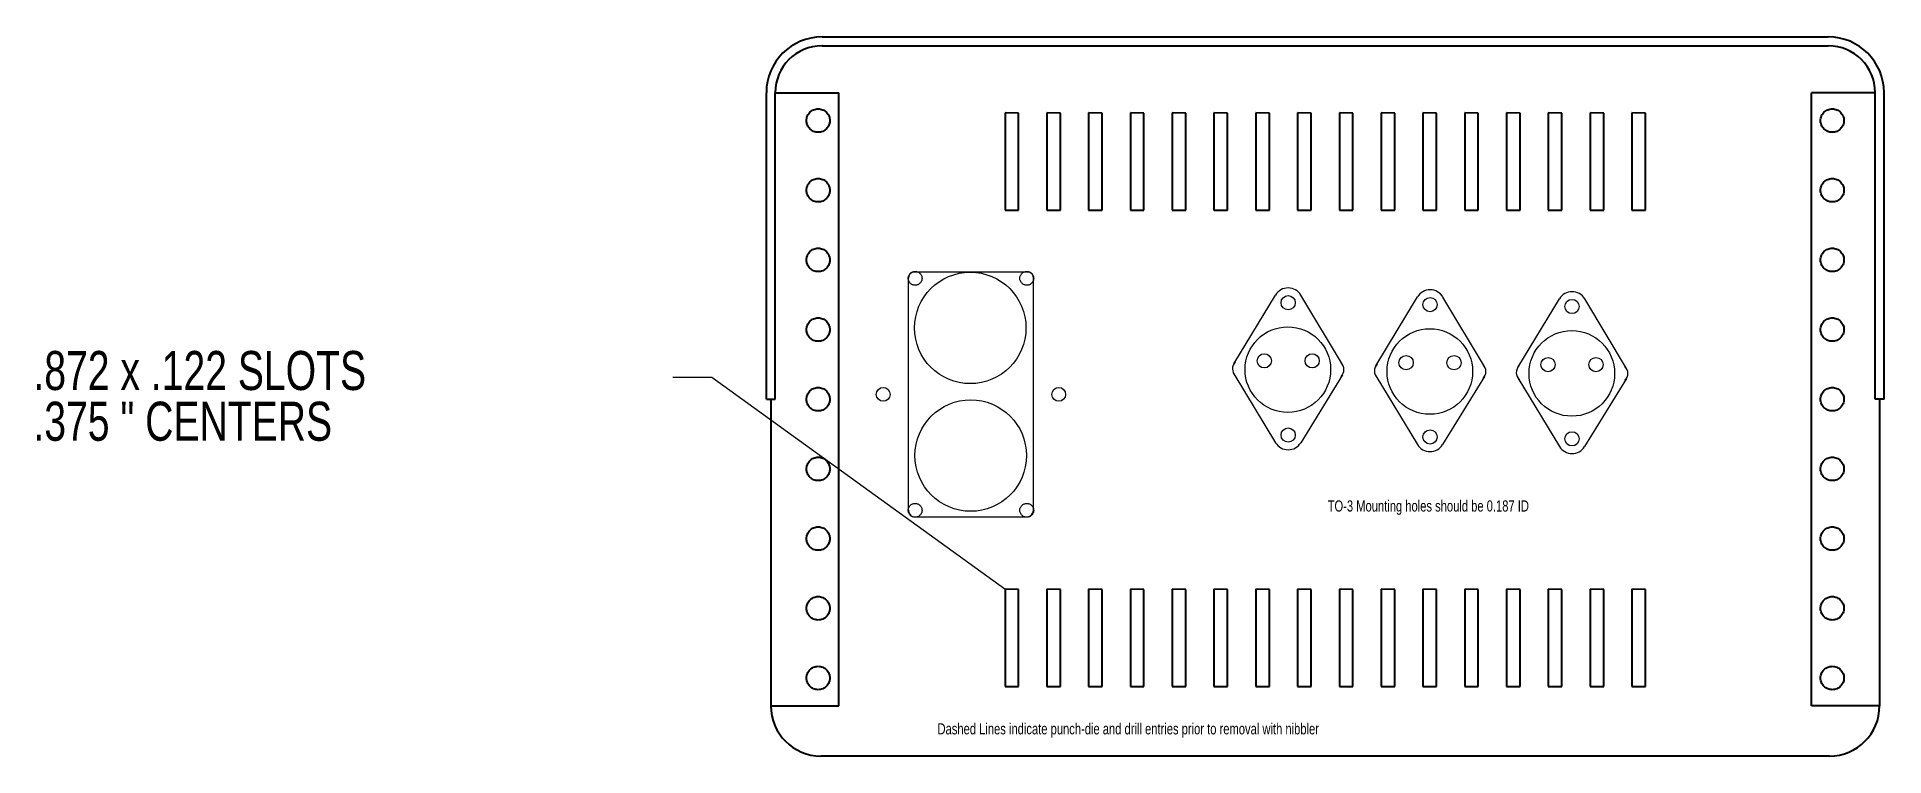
# Model space of a CAD drawing. Header units: inches. Extents: x 93.9 to 110.4, y 53.1 to 59.5.
import ezdxf

# ---------------------------------------------------------------- set-up
doc = ezdxf.new("R2010")
doc.units = ezdxf.units.IN
doc.linetypes.add('DASHED', pattern=[19.05, 12.7, -6.35])
doc.layers.get('0').update_dxf_attribs({"linetype": 'CONTINUOUS', "lineweight": 0})
doc.layers.add('HIDDEN', color=3, linetype='DASHED')
doc.layers.add('OBJECT', color=7, linetype='CONTINUOUS')
doc.styles.get("Standard").update_dxf_attribs({"font": 'txt', "width": 0.75})

msp = doc.modelspace()

# ---------------------------------------------------------------- linework, layer by layer
for p, q in [((101.723, 57.405), (102.756, 57.405)), ((101.679, 55.266), (101.679, 57.347)), ((102.801, 55.266), (102.801, 57.347)), ((104.599, 56.58), (104.973, 57.197)), ((105.574, 56.573), (105.201, 57.196)), ((105.873, 56.563), (106.247, 57.18)), ((106.848, 56.556), (106.474, 57.179)), ((107.147, 56.546), (107.521, 57.163)), ((108.122, 56.539), (107.748, 57.163)), ((104.599, 56.489), (104.974, 55.872)), ((105.574, 56.482), (105.199, 55.872)), ((105.873, 56.472), (106.248, 55.856)), ((106.848, 56.465), (106.473, 55.855)), ((107.147, 56.455), (107.522, 55.839)), ((108.122, 56.448), (107.746, 55.838)), ((101.738, 55.206), (102.745, 55.207))]:
    msp.add_line(p, q)
msp.add_lwpolyline([(102.545, 54.559), (99.914, 56.457), (99.564, 56.457)])
at = {"linetype": 'DASHED', "lineweight": 18}
for centre, radius in [((101.739, 57.347), 0.062), ((102.234, 56.902), 0.5), ((102.741, 57.347), 0.062), ((102.238, 55.757), 0.5), ((101.739, 55.266), 0.062), ((102.741, 55.266), 0.062)]:
    msp.add_circle(centre, radius, dxfattribs=at)
for centre, radius in [((105.087, 57.128), 0.064), ((106.36, 57.111), 0.064), ((107.634, 57.094), 0.064), ((105.084, 56.528), 0.384), ((106.358, 56.511), 0.384), ((107.632, 56.494), 0.384), ((104.872, 56.607), 0.064), ((105.302, 56.607), 0.064), ((106.145, 56.59), 0.064), ((106.575, 56.59), 0.064), ((107.419, 56.573), 0.064), ((107.849, 56.573), 0.064), ((101.453, 56.306), 0.062), ((103.028, 56.306), 0.062), ((105.087, 55.941), 0.064), ((106.36, 55.924), 0.064), ((107.634, 55.907), 0.064)]:
    msp.add_circle(centre, radius)
for centre, radius, start, end in [((101.739, 57.347), 0.06, 104.9999, 180), ((102.741, 57.347), 0.06, 360, 75.0001), ((105.087, 57.128), 0.133, 30.9517, 148.7951), ((106.36, 57.111), 0.133, 30.9517, 148.7951), ((107.634, 57.094), 0.133, 30.9517, 148.7951), ((104.675, 56.534), 0.0881, 135.605, 225.6849), ((105.499, 56.528), 0.088, 315, 45), ((105.949, 56.517), 0.0881, 135.605, 225.6849), ((106.773, 56.511), 0.088, 315, 45), ((107.222, 56.501), 0.0881, 135.605, 225.6849), ((108.047, 56.494), 0.088, 315, 45), ((105.087, 55.941), 0.132, 211.305, 328.4061), ((106.36, 55.924), 0.132, 211.305, 328.4061), ((107.634, 55.907), 0.132, 211.305, 328.4061), ((101.739, 55.266), 0.06, 180, 269.4405), ((102.741, 55.266), 0.06, 273.8786, 0)]:
    msp.add_arc(centre, radius, start, end)
at = {"layer": 'HIDDEN'}
for p, q in [((100.484, 59.012), (101.054, 59.012)), ((101.054, 53.512), (101.054, 59.012)), ((110.354, 59.012), (109.784, 59.012)), ((109.784, 53.512), (109.784, 59.012)), ((100.444, 53.512), (101.054, 53.512)), ((110.394, 53.512), (109.784, 53.512))]:
    msp.add_line(p, q, dxfattribs=at)
for centre in [(100.869, 58.762), (109.969, 58.762), (100.869, 58.137), (109.969, 58.137), (100.869, 57.512), (109.969, 57.512), (100.869, 56.887), (109.969, 56.887), (100.869, 56.262), (109.969, 56.262), (100.869, 55.637), (109.969, 55.637), (100.869, 55.012), (109.969, 55.012), (100.869, 54.387), (109.969, 54.387), (100.869, 53.762), (109.969, 53.762)]:
    msp.add_circle(centre, 0.105, dxfattribs=at)
at = {"layer": 'OBJECT'}
for p, q in [((100.904, 59.512), (109.934, 59.512)), ((100.904, 59.432), (109.934, 59.432)), ((100.404, 56.262), (100.404, 59.012)), ((100.484, 56.262), (100.484, 59.012)), ((110.354, 56.262), (110.354, 59.012)), ((110.434, 56.262), (110.434, 59.012)), ((102.546, 58.831), (102.546, 57.959)), ((102.668, 58.829), (102.546, 58.831)), ((102.668, 57.959), (102.668, 58.829)), ((102.921, 58.831), (102.921, 57.959)), ((103.043, 58.829), (102.921, 58.831)), ((103.043, 57.959), (103.043, 58.829)), ((103.296, 58.831), (103.296, 57.959)), ((103.418, 58.829), (103.296, 58.831)), ((103.418, 57.959), (103.418, 58.829)), ((103.671, 58.831), (103.671, 57.959)), ((103.793, 58.829), (103.671, 58.831)), ((103.793, 57.959), (103.793, 58.829)), ((104.046, 58.831), (104.046, 57.959)), ((104.168, 58.829), (104.046, 58.831)), ((104.168, 57.959), (104.168, 58.829)), ((104.421, 58.831), (104.421, 57.959)), ((104.543, 58.829), (104.421, 58.831)), ((104.543, 57.959), (104.543, 58.829)), ((104.796, 58.831), (104.796, 57.959)), ((104.918, 58.829), (104.796, 58.831)), ((104.918, 57.959), (104.918, 58.829)), ((105.171, 58.831), (105.171, 57.959)), ((105.293, 58.829), (105.171, 58.831)), ((105.293, 57.959), (105.293, 58.829)), ((105.546, 58.831), (105.546, 57.959)), ((105.668, 58.829), (105.546, 58.831)), ((105.668, 57.959), (105.668, 58.829)), ((105.921, 58.831), (105.921, 57.959)), ((106.043, 58.829), (105.921, 58.831)), ((106.043, 57.959), (106.043, 58.829)), ((106.296, 58.831), (106.296, 57.959)), ((106.418, 58.829), (106.296, 58.831)), ((106.418, 57.959), (106.418, 58.829)), ((106.671, 58.831), (106.671, 57.959)), ((106.793, 58.829), (106.671, 58.831)), ((106.793, 57.959), (106.793, 58.829)), ((107.046, 58.831), (107.046, 57.959)), ((107.168, 58.829), (107.046, 58.831)), ((107.168, 57.959), (107.168, 58.829)), ((107.421, 58.831), (107.421, 57.959)), ((107.543, 58.829), (107.421, 58.831)), ((107.543, 57.959), (107.543, 58.829)), ((107.796, 58.831), (107.796, 57.959)), ((107.918, 58.829), (107.796, 58.831)), ((107.918, 57.959), (107.918, 58.829)), ((108.171, 58.831), (108.171, 57.959)), ((108.293, 58.829), (108.171, 58.831)), ((108.293, 57.959), (108.293, 58.829)), ((102.546, 57.959), (102.668, 57.959)), ((102.921, 57.959), (103.043, 57.959)), ((103.296, 57.959), (103.418, 57.959)), ((103.671, 57.959), (103.793, 57.959)), ((104.046, 57.959), (104.168, 57.959)), ((104.421, 57.959), (104.543, 57.959)), ((104.796, 57.959), (104.918, 57.959)), ((105.171, 57.959), (105.293, 57.959)), ((105.546, 57.959), (105.668, 57.959)), ((105.921, 57.959), (106.043, 57.959)), ((106.296, 57.959), (106.418, 57.959)), ((106.671, 57.959), (106.793, 57.959)), ((107.046, 57.959), (107.168, 57.959)), ((107.421, 57.959), (107.543, 57.959)), ((107.796, 57.959), (107.918, 57.959)), ((108.171, 57.959), (108.293, 57.959)), ((100.404, 56.262), (100.484, 56.262)), ((100.444, 56.262), (100.444, 53.512)), ((110.434, 56.262), (110.354, 56.262)), ((110.394, 56.262), (110.394, 53.512)), ((102.546, 54.559), (102.546, 53.687)), ((102.668, 54.557), (102.546, 54.559)), ((102.668, 53.687), (102.668, 54.557)), ((102.921, 54.559), (102.921, 53.687)), ((103.043, 54.557), (102.921, 54.559)), ((103.043, 53.687), (103.043, 54.557)), ((103.296, 54.559), (103.296, 53.687)), ((103.418, 54.557), (103.296, 54.559)), ((103.418, 53.687), (103.418, 54.557)), ((103.671, 54.559), (103.671, 53.687)), ((103.793, 54.557), (103.671, 54.559)), ((103.793, 53.687), (103.793, 54.557)), ((104.046, 54.559), (104.046, 53.687)), ((104.168, 54.557), (104.046, 54.559)), ((104.168, 53.687), (104.168, 54.557)), ((104.421, 54.559), (104.421, 53.687)), ((104.543, 54.557), (104.421, 54.559)), ((104.543, 53.687), (104.543, 54.557)), ((104.796, 54.559), (104.796, 53.687)), ((104.918, 54.557), (104.796, 54.559)), ((104.918, 53.687), (104.918, 54.557)), ((105.171, 54.559), (105.171, 53.687)), ((105.293, 54.557), (105.171, 54.559)), ((105.293, 53.687), (105.293, 54.557)), ((105.546, 54.559), (105.546, 53.687)), ((105.668, 54.557), (105.546, 54.559)), ((105.668, 53.687), (105.668, 54.557)), ((105.921, 54.559), (105.921, 53.687)), ((106.043, 54.557), (105.921, 54.559)), ((106.043, 53.687), (106.043, 54.557)), ((106.296, 54.559), (106.296, 53.687)), ((106.418, 54.557), (106.296, 54.559)), ((106.418, 53.687), (106.418, 54.557)), ((106.671, 54.559), (106.671, 53.687)), ((106.793, 54.557), (106.671, 54.559)), ((106.793, 53.687), (106.793, 54.557)), ((107.046, 54.559), (107.046, 53.687)), ((107.168, 54.557), (107.046, 54.559)), ((107.168, 53.687), (107.168, 54.557)), ((107.421, 54.559), (107.421, 53.687)), ((107.543, 54.557), (107.421, 54.559)), ((107.543, 53.687), (107.543, 54.557)), ((107.796, 54.559), (107.796, 53.687)), ((107.918, 54.557), (107.796, 54.559)), ((107.918, 53.687), (107.918, 54.557)), ((108.171, 54.559), (108.171, 53.687)), ((108.293, 54.557), (108.171, 54.559)), ((108.293, 53.687), (108.293, 54.557)), ((102.546, 53.687), (102.668, 53.687)), ((102.921, 53.687), (103.043, 53.687)), ((103.296, 53.687), (103.418, 53.687)), ((103.671, 53.687), (103.793, 53.687)), ((104.046, 53.687), (104.168, 53.687)), ((104.421, 53.687), (104.543, 53.687)), ((104.796, 53.687), (104.918, 53.687)), ((105.171, 53.687), (105.293, 53.687)), ((105.546, 53.687), (105.668, 53.687)), ((105.921, 53.687), (106.043, 53.687)), ((106.296, 53.687), (106.418, 53.687)), ((106.671, 53.687), (106.793, 53.687)), ((107.046, 53.687), (107.168, 53.687)), ((107.421, 53.687), (107.543, 53.687)), ((107.796, 53.687), (107.918, 53.687)), ((108.171, 53.687), (108.293, 53.687)), ((109.944, 53.062), (100.894, 53.062))]:
    msp.add_line(p, q, dxfattribs=at)
for centre, radius, start, end in [((100.904, 59.012), 0.5, 90, 180), ((109.934, 59.012), 0.5, 0, 90), ((100.904, 59.012), 0.42, 90, 180), ((109.934, 59.012), 0.42, 0, 90), ((100.894, 53.512), 0.45, 180, 270), ((109.944, 53.512), 0.45, 270, 0)]:
    msp.add_arc(centre, radius, start, end, dxfattribs=at)

# ---------------------------------------------------------------- texts
at = {"width": 100}
for s, insert, char_height, attachment_point in [('.872\\~x\\~.122\\~SLOTS', (93.827, 56.34), 0.35, 7), ('.375\\~"\\~CENTERS', (93.827, 55.885), 0.35, 7), ('TO-3\\~Mounting\\~holes\\~should\\~be\\~0.187\\~ID', (105.441, 55.355), 0.1, 1), ('Dashed\\~Lines\\~indicate\\~punch-die\\~and\\~drill\\~entries\\~prior\\~to\\~removal\\~with\\~nibbler', (101.94, 53.356), 0.1, 1)]:
    msp.add_mtext(s, dxfattribs=dict(at, insert=insert, char_height=char_height, attachment_point=attachment_point))

doc.saveas('drawing.dxf')
